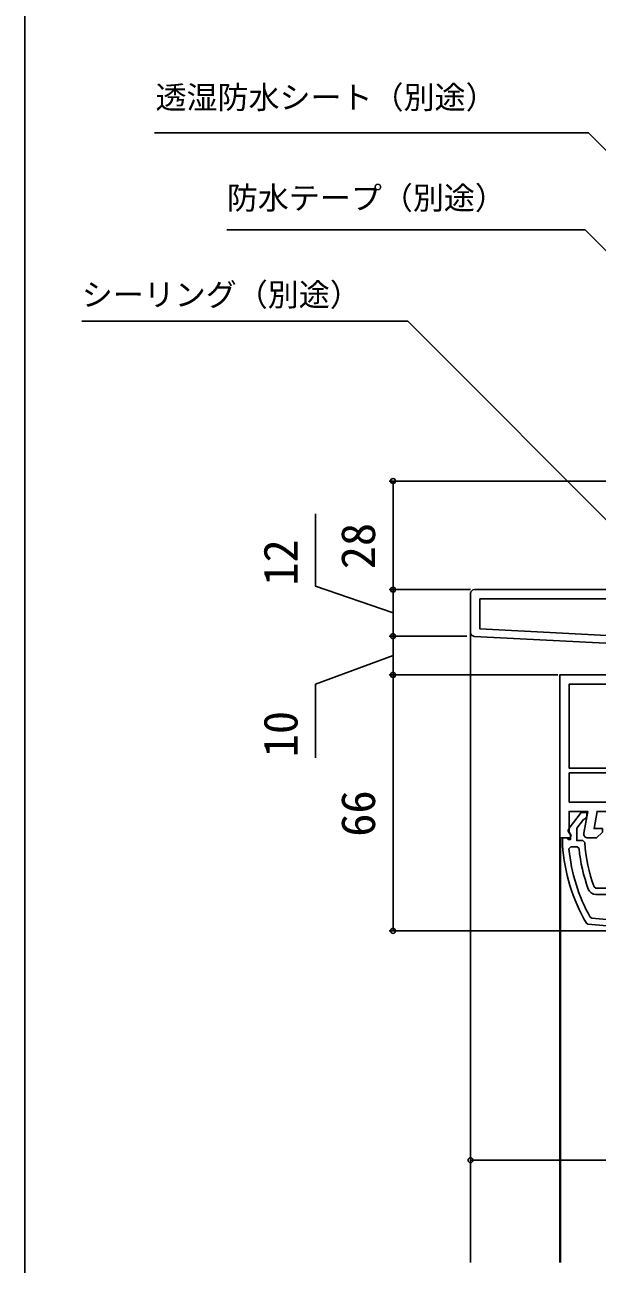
# Model space of a CAD drawing. Units: millimetres, scale not verified. Extents: x -525 to 525, y -783 to 778.
# Drawn here: x -525 to -377.3, y 231.4 to 550.9 of the extents above; entities that cross this region are included whole.
import ezdxf
from ezdxf.enums import TextEntityAlignment as Align

# ---------------------------------------------------------------- set-up
doc = ezdxf.new("R2010")
doc.units = ezdxf.units.MM
doc.header["$LTSCALE"] = 4
for name, color, linetype in [('0-3_YKK_11', 7, 'Continuous'), ('0-5_YKK_12', 2, 'Continuous'), ('0-8_YKK_D', 6, 'Continuous'), ('0-9_YKK_ZWAK', 7, 'Continuous')]:
    doc.layers.add(name, color=color, linetype=linetype)
doc.styles.add('ＭＳ ゴシック', font='')
doc.styles.get('ＭＳ ゴシック').set_extended_font_data('MS Gothic')

msp = doc.modelspace()

# ---------------------------------------------------------------- linework, layer by layer
at = {"layer": '0-3_YKK_11'}
for p, q in [((-410, 394.249), (-410, 404.3)), ((-378.131, 328.627), (-377.661, 328.3)), ((-379.146, 320.818), (-378.753, 320.564))]:
    msp.add_line(p, q, dxfattribs=at)
for points in [[(-409, 405.3), (-348.4, 405.3), (-348.4, 433.3), (-345, 433.3), (-345, 431.4), (-345.5, 430.9), (-346, 430.4), (-346, 405.3), (-295, 405.3), (-295, 403.8), (-282.5, 403.8), (-282.5, 405.3), (-280, 405.3), (-280, 401.3), (-295, 401.3), (-295, 349.3), (-296.8, 349.3), (-296.8, 351.3), (-305, 351.3), (-305, 354.6)], [(-358.785, 376.474), (-357.793, 382.1), (-362.6, 382.1), (-362.6, 376.744), (-362.058, 375.876), (-362.377, 375.3), (-365, 375.3), (-365, 390.942), (-409.052, 393.25)], [(-387, 341.3), (-387, 383.3), (-367.134, 383.3), (-367, 383.377), (-364.095, 379.959), (-364.705, 379.441), (-367.016, 382.161)], [(-384.6, 358.1), (-369.221, 358.1), (-371.226, 350.616), (-371.899, 350.283)], [(-373, 350.5), (-384.6, 350.5), (-384.6, 358.1)], [(-380.785, 342.474), (-379.793, 348.1), (-384.6, 348.1), (-384.6, 342.744), (-384.058, 341.876), (-384.377, 341.3), (-387, 341.3)], [(-384.587, 343.817), (-381.475, 347.8), (-380, 347.8), (-380, 346.699), (-380.475, 346.199), (-380.845, 346.008), (-382.6, 343.761), (-382.6, 340.6), (-381.029, 340.6), (-380.53, 340.129)], [(-372.5, 344.2), (-372.5, 348.1), (-377.356, 348.1), (-378.132, 343.7), (-376, 343.7), (-376, 342.8), (-377.5, 341.3), (-379.8, 341.3)], [(-386.299, 339.452), (-386.3, 339.485), (-386.3, 341.3), (-385.294, 341.3), (-384.798, 340.862), (-384.2, 340.9), (-384.2, 342), (-384.4, 342.4)], [(-382.013, 338.547), (-382.51, 339), (-384.117, 339), (-384.615, 338.454)], [(-378.753, 320.564), (-372, 319.973), (-372, 326.7), (-377.661, 326.7)], [(-377.661, 328.3), (-357, 328.3), (-357, 324.2), (-356.5, 323.7), (-356, 323.2), (-356, 322.3), (-355.5, 322.3), (-351.749, 320.77), (-352.051, 320.03), (-355.5, 321.436), (-355.5, 317.962), (-351.252, 316.272)], [(-351.252, 316.272), (-355.5, 317.962), (-355.5, 321.436), (-352.051, 320.03), (-351.749, 320.77), (-355.5, 322.3), (-356, 322.3), (-356, 321.8), (-356.59, 321.725), (-357.075, 322.1), (-358.2, 322.1), (-358.2, 318.9), (-357.075, 318.9), (-356.59, 319.275), (-356, 319.2), (-356, 317.3), (-351.548, 315.528), (-356, 317.3), (-359.8, 317.3), (-379.727, 319.043), (-380.115, 319.289)]]:
    msp.add_lwpolyline(points, dxfattribs=at)
for points in [[(-365, 392.944), (-407.6, 395.177), (-407.6, 402.9), (-365, 402.9)], [(-370.4, 380.9), (-370.4, 359.3), (-384.6, 359.3), (-384.6, 380.9)]]:
    msp.add_lwpolyline(points, close=True, dxfattribs=at)
for centre, radius, start, end in [((-409, 404.3), 1, 90.00001, 179.99999), ((-409, 394.249), 1, 180, 266.99997), ((-383.8, 343.2), 1, 141.91328, 233.13011), ((-379.8, 342.3), 1, 169.99999, 269.99998), ((-340.4, 342.5), 46, 183.79937, 210.30371), ((-340.4, 342.5), 40.2, 183.3806, 200.18717), ((-340.4, 342.5), 44.4, 185.22781, 209.23073), ((-340.4, 342.5), 41.8, 185.42614, 200.1872), ((-377.661, 328.8), 2.1, 200.18716, 270)]:
    msp.add_arc(centre, radius, start, end, dxfattribs=at)
at = {"layer": '0-5_YKK_12'}
for p, q in [((-410, 231.815), (-410, 394.249)), ((-387, 341.8), (-387, 231.815)), ((-386.8, 231.815), (-386.799, 341.3))]:
    msp.add_line(p, q, dxfattribs=at)
at = {"layer": '0-8_YKK_D'}
for p, q in [((-348.9, 433.3), (-431, 433.3)), ((-430, 433.3), (-430, 405.3)), ((-410, 405.3), (-431, 405.3)), ((-410, 405.3), (-431, 405.3)), ((-430, 405.3), (-430, 393.3)), ((-411, 393.3), (-431, 393.3)), ((-411, 393.3), (-431, 393.3)), ((-430, 393.3), (-430, 383.3)), ((-387.5, 383.3), (-431, 383.3)), ((-387.5, 383.3), (-431, 383.3)), ((-430, 383.3), (-430, 317.3)), ((-360.778, 317.3), (-431, 317.3)), ((-410, 258.198), (-295, 258.198))]:
    msp.add_line(p, q, dxfattribs=at)
for points in [[(-347, 490.541), (-348.803, 492.344), (-379.565, 523.106), (-491.51, 523.106)], [(-346, 463.632), (-347.803, 465.435), (-380.419, 498.051), (-472.885, 498.051)], [(-365.964, 414.268), (-367.767, 416.071), (-426.224, 474.528), (-510.256, 474.528)], [(-430, 399.3), (-450, 406.149), (-450, 424.877)], [(-430, 388.3), (-450, 380.899), (-450, 361.899)]]:
    msp.add_lwpolyline(points, dxfattribs=at)
for centre in [(-430, 433.3), (-430, 405.3), (-430, 405.3), (-430, 393.3), (-430, 393.3), (-430, 383.3), (-430, 383.3), (-430, 317.3), (-410, 258.198)]:
    msp.add_circle(centre, 0.637, dxfattribs=at)
at = {"layer": '0-9_YKK_ZWAK'}
msp.add_line((-525, 747.3), (-525, -782.7), dxfattribs=at)

# ---------------------------------------------------------------- texts
at = {"layer": '0-8_YKK_D', "style": 'ＭＳ ゴシック'}
for s, p in [('透湿防水シート（別途）', (-491.285, 527.536)), ('防水テープ（別途）', (-472.889, 501.6)), ('シーリング（別途）', (-510.315, 476.657))]:
    msp.add_text(s, height=5.865, dxfattribs=at).set_placement(p, align=Align.BOTTOM_LEFT)
for s, p in [('28', (-432, 410.539)), ('12', (-452, 406.308)), ('10', (-452, 362.058)), ('66', (-432, 341.573))]:
    msp.add_text(s, height=8.798, rotation=90, dxfattribs=at).set_placement(p, align=Align.BOTTOM_LEFT)

doc.saveas('drawing.dxf')
